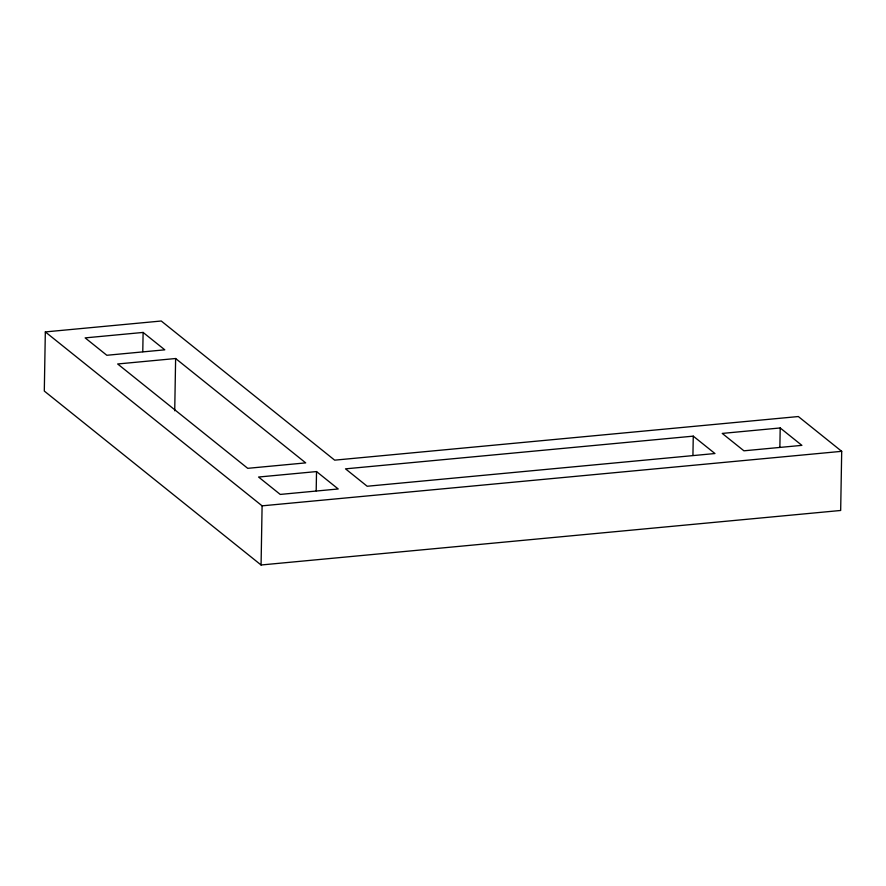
<?xml version="1.0" encoding="UTF-8"?>
<svg xmlns="http://www.w3.org/2000/svg" width="886" height="886" viewBox="0 0 886 886"><rect width="100%" height="100%" fill="white"/><g stroke="black" fill="none" stroke-linecap="round" stroke-linejoin="round"><path stroke-width="1.33" d="M45.33 331.918L44.3 391.058L261.071 564.991L840.67 510.469L841.7 451.328L798.341 416.542L334.664 460.155L161.252 321.009L45.33 331.918L262.101 505.84L841.7 451.328M142.779 351.687L143.111 332.438L85.156 337.887L106.829 355.275L164.785 349.826L143.111 332.438M174.719 410.794L175.627 358.52L117.672 363.98L247.726 468.329L305.692 462.88L175.627 358.52M261.071 564.991L262.101 505.84M316.191 490.833L316.524 471.573L258.568 477.033L280.242 494.421L338.208 488.972L316.524 471.573M692.93 455.404L693.262 436.145L345.507 468.849L367.181 486.248L714.947 453.532L693.262 436.145M779.868 447.22L780.201 427.96L722.245 433.42L743.919 450.808L801.885 445.359L780.201 427.96"/></g></svg>
